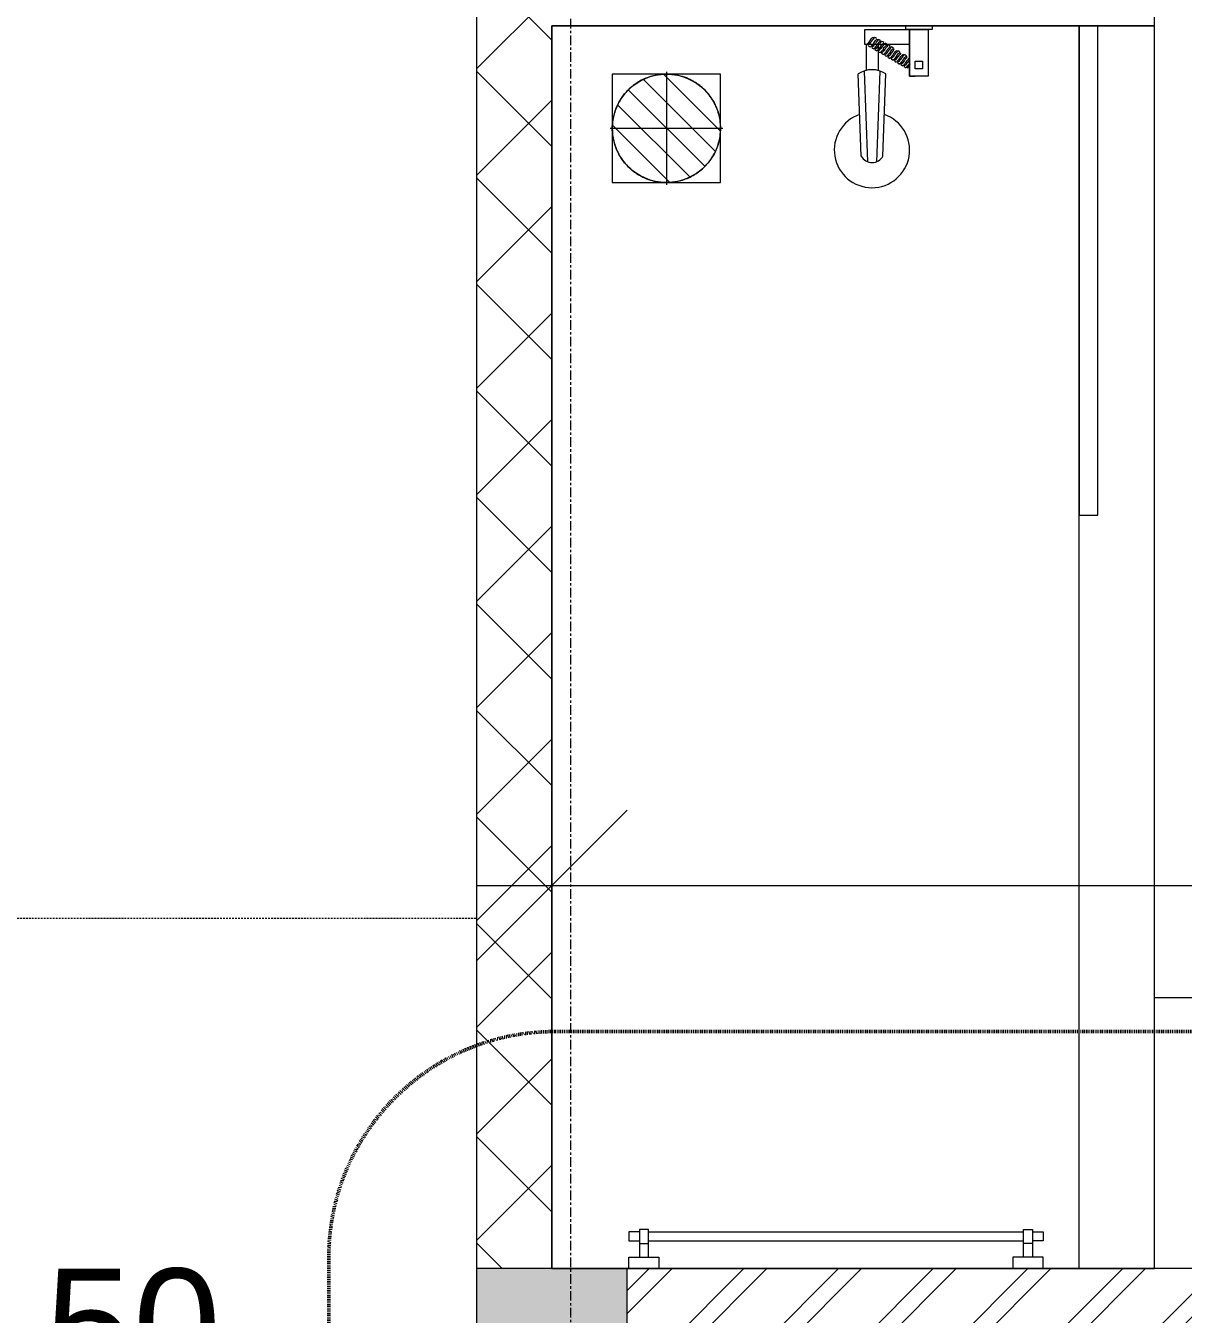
# Model space of a CAD drawing. Header units: millimetres. Extents: x -12746 to 995452, y -409013 to 338495.
# Drawn here: x -3637 to -2101, y 2662 to 4372 of the extents above; entities that cross this region are included whole.
import ezdxf

# ---------------------------------------------------------------- set-up
doc = ezdxf.new("R2010")
doc.units = ezdxf.units.MM
for name, pattern in [('Callout Boundary', [2.38125, 1.190625, -1.190625]), ('Grid Line', [22.225, 12.7, -3.175, 3.175, -3.175]), ('Overhead', [3.96875, 2.38125, -1.5875])]:
    doc.linetypes.add(name, pattern=pattern)
for name, color, linetype, lineweight in [('A-ANNO-DIMS', 211, 'Continuous', 9), ('A-ANNO-DIMS-100', 211, 'Continuous', 9), ('A-ANNO-SYMB', 150, 'Continuous', 9), ('A-DETL-GENF', 92, 'Continuous', 9), ('A-DETL-THIN', 151, 'Continuous', 9), ('A-FLOR-OVHD', 1, 'Overhead', 18), ('A-GLAZ-CURT', 52, 'Continuous', 9), ('A-WALL', 113, 'Continuous', 9), ('A-WALL-PATT', 111, 'Continuous', 18), ('S-GRID', 1, 'Continuous', 9)]:
    doc.layers.add(name, color=color, linetype=linetype, lineweight=lineweight)
doc.styles.add('Arial', font='arial.ttf', dxfattribs={"height": 150})
doc.dimstyles.new('100', dxfattribs={"dimscale": 304.8, "dimtxt": 153.03891, "dimasz": 0.656168, "dimexe": 0.328084, "dimexo": 0.0625, "dimgap": 0.016404, "dimtad": 1, "dimdec": 0, "dimzin": 0, "dimdsep": 46, "dimtxsty": 'Arial', "dimblk1": 'OBLIQUE', "dimblk2": 'OBLIQUE', "dimsah": 1, "dimcen": 0.09, "dimdle": 0.328084, "dimazin": 0, "dimtfac": 1, "dimtdec": 4, "dimtix": 1, "dimtmove": 0, "dimatfit": 3, "dimfxl": 0.328084, "dimfxlon": 1, "dimtvp": 1, "dimtolj": 1, "dimtzin": 0, "dimarcsym": 2})

# ---------------------------------------------------------------- blocks, each defined once
blk = doc.blocks.new('System Panel - Glazed-1130610-1st Floor FFL')
at = {"layer": 'A-GLAZ-CURT', "lineweight": 18}
for p, q in [((325, 49.5), (-325, 49.5)), ((-325, 49.5), (-325, 24.5)), ((325, 24.5), (325, 49.5)), ((-325, 24.5), (325, 24.5))]:
    blk.add_line(p, q, dxfattribs=at)
blk = doc.blocks.new('shower-1-800x1650 - shower-1-800x1650-554526-1st Floor FFL')
at = {"layer": 'A-DETL-GENF'}
h = blk.add_hatch(dxfattribs=at)
h.set_pattern_fill('FP_7', color=256, style=0, pattern_type=2)
h.set_pattern_definition([(315, (111407.497, 115289.42), (16.9550064, 16.9550064), [])])
h.paths.add_polyline_path([(-152.1, 208.1), (-169.4, 206), (-185.6, 199.9), (-199.8, 190), (-211.3, 177), (-219.4, 161.7), (-223.6, 144.9), (-223.6, 127.5), (-219.4, 110.7), (-211.3, 95.3), (-199.8, 82.3), (-185.6, 72.5), (-169.4, 66.3), (-152.1, 64.2), (-134.9, 66.3), (-118.7, 72.5), (-104.4, 82.3), (-92.9, 95.3), (-84.9, 110.7), (-80.7, 127.5), (-80.7, 144.9), (-84.9, 161.7), (-92.9, 177), (-104.4, 190), (-118.7, 199.9), (-134.9, 206)])
for p, q in [((-800, 1650), (-800, 0)), ((0, 1650), (-800, 1650)), ((-700, 1650), (-700, 0)), ((-612.2, 1650), (-652.2, 1650)), ((-652.2, 1650), (-652.2, 1635)), ((-612.2, 1635), (-612.2, 1650)), ((-142.2, 1650), (-102.2, 1650)), ((-142.2, 1635), (-142.2, 1650)), ((-102.2, 1650), (-102.2, 1635)), ((0, 0), (0, 1650)), ((-652.2, 1635), (-612.2, 1635)), ((-638.2, 1598), (-638.2, 1635)), ((-626.2, 1635), (-626.2, 1598)), ((-102.2, 1635), (-142.2, 1635)), ((-128.2, 1635), (-128.2, 1598)), ((-116.2, 1598), (-116.2, 1635)), ((-652.2, 1601.4), (-652.2, 1613.4)), ((-652.2, 1613.4), (-638.2, 1613.4)), ((-638.2, 1616.9), (-626.2, 1616.9)), ((-128.2, 1613.4), (-626.2, 1613.4)), ((-116.2, 1616.9), (-128.2, 1616.9)), ((-102.2, 1613.4), (-116.2, 1613.4)), ((-102.2, 1601.4), (-102.2, 1613.4)), ((-638.2, 1601.4), (-652.2, 1601.4)), ((-626.2, 1598), (-638.2, 1598)), ((-128.2, 1601.4), (-626.2, 1601.4)), ((-128.2, 1598), (-116.2, 1598)), ((-116.2, 1601.4), (-102.2, 1601.4)), ((-80.2, 208.1), (-224.1, 208.1)), ((-224.1, 208.1), (-224.1, 64.2)), ((-152.1, 61.4), (-152.1, 211)), ((-80.2, 64.2), (-80.2, 208.1)), ((-439.6, 173.1), (-443.3, 63.8)), ((-435.4, 60.1), (-431.1, 180.6)), ((-414.7, 60.1), (-419.1, 180.6)), ((-410.6, 173.1), (-406.8, 63.8)), ((-77.3, 136.2), (-227, 136.2)), ((-499.8, 67), (-492.3, 67)), ((-499.8, 5), (-499.8, 67)), ((-499.8, 67), (-474.8, 67)), ((-499.8, 5), (-499.8, 67)), ((-492.3, 47), (-492.3, 57)), ((-492.3, 57), (-482.3, 57)), ((-474.8, 67), (-482.3, 67)), ((-482.3, 57), (-482.3, 47)), ((-474.8, 5), (-474.8, 67)), ((-474.8, 67), (-474.8, 5)), ((-474.8, 53.5), (-474.3, 54.1)), ((-474.8, 50.3), (-473.6, 52)), ((-474.5, 50.8), (-474, 51.4)), ((-474.3, 54.1), (-473.5, 55.1)), ((-474, 51.4), (-472.8, 53)), ((-473.6, 52), (-472.5, 53.5)), ((-473.5, 55.1), (-472.9, 55.7)), ((-472.9, 55.7), (-472.5, 55.9)), ((-472.8, 53), (-471.8, 54.3)), ((-471.1, 55.1), (-472.5, 55.9)), ((-472.5, 53.5), (-471.5, 54.7)), ((-471.8, 54.3), (-471, 55.2)), ((-471.5, 54.7), (-471.3, 54.9)), ((-471.3, 54.9), (-471.1, 55.1)), ((-471, 55.2), (-470.5, 55.7)), ((-470.5, 55.7), (-470.3, 55.7)), ((-470.4, 51.2), (-469.5, 52.3)), ((-469, 55), (-470.3, 55.8)), ((-469.5, 52.3), (-468.8, 53)), ((-467.7, 54.3), (-469, 55)), ((-468.8, 53), (-468.3, 53.4)), ((-468.5, 50.5), (-467.5, 51.8)), ((-466.8, 52.6), (-468.2, 53.4)), ((-467.5, 51.8), (-466.7, 52.7)), ((-466.7, 52.7), (-466.2, 53.2)), ((-466.2, 53.2), (-466, 53.2)), ((-464.7, 52.5), (-466, 53.3)), ((-463.3, 51.8), (-464.7, 52.5)), ((-433.5, 59.5), (-433.5, 25)), ((-417.9, 59.2), (-417.9, 25)), ((-224.1, 64.2), (-80.2, 64.2)), ((-482.3, 47), (-492.3, 47)), ((-476.7, 51.1), (-476.6, 51.2)), ((-474.8, 50.4), (-474.5, 50.8)), ((-474.8, 45.5), (-473.7, 46.9)), ((-474.8, 43.4), (-474.6, 43.2)), ((-474.3, 43.4), (-474.6, 43.2)), ((-473.7, 43.9), (-474.3, 43.4)), ((-473.7, 46.9), (-472.5, 48.5)), ((-472.9, 44.8), (-473.7, 43.9)), ((-472, 45.9), (-472.9, 44.8)), ((-472.5, 48.5), (-471.4, 49.9)), ((-472.4, 48.6), (-472.2, 48.9)), ((-470.9, 47.3), (-472, 45.9)), ((-471.6, 41.5), (-471.5, 41.7)), ((-471.6, 41.5), (-470.3, 40.7)), ((-471.4, 49.9), (-470.4, 51.2)), ((-471.4, 41.8), (-470.4, 43)), ((-470.6, 47.8), (-470.9, 47.3)), ((-470.8, 39.9), (-469.5, 39.1)), ((-470.5, 47.9), (-470.2, 48.3)), ((-470.4, 43), (-469.3, 44.4)), ((-470, 40.8), (-470.3, 40.7)), ((-470, 40.8), (-470.3, 40.7)), ((-470.2, 48.3), (-469.7, 48.9)), ((-469.4, 41.4), (-470, 40.8)), ((-469.4, 41.4), (-470, 40.8)), ((-469.7, 48.9), (-468.5, 50.5)), ((-469.5, 39.1), (-468.2, 38.4)), ((-468.6, 42.3), (-469.4, 41.4)), ((-468.6, 42.3), (-469.4, 41.4)), ((-469.3, 44.4), (-468.1, 46)), ((-467.7, 43.4), (-468.6, 42.3)), ((-467.7, 43.4), (-468.6, 42.3)), ((-468.2, 38.4), (-467.8, 38.6)), ((-468.1, 46), (-467.4, 47)), ((-468.1, 46.1), (-467.8, 46.5)), ((-468.1, 46.1), (-467.9, 46.4)), ((-467.8, 46.5), (-466.7, 47.9)), ((-467.8, 38.6), (-467.1, 39.3)), ((-466.6, 44.8), (-467.7, 43.4)), ((-466.6, 44.8), (-467.7, 43.4)), ((-467.4, 47), (-466.4, 48.3)), ((-467.4, 39), (-466, 38.3)), ((-467.1, 39.3), (-466.2, 40.5)), ((-466.7, 47.9), (-465.7, 49.1)), ((-466.2, 45.3), (-466.6, 44.8)), ((-466.2, 45.3), (-466.6, 44.8)), ((-466.4, 48.3), (-465.4, 49.5)), ((-466.2, 45.3), (-465, 47)), ((-466.2, 40.5), (-465, 41.9)), ((-466.1, 45.4), (-465.9, 45.8)), ((-465.7, 38.4), (-466, 38.3)), ((-465.9, 45.8), (-465.4, 46.4)), ((-465.7, 49.1), (-464.9, 50.1)), ((-465.1, 38.9), (-465.7, 38.4)), ((-465.4, 49.5), (-464.6, 50.3)), ((-465.4, 46.4), (-464.2, 48)), ((-464.3, 39.8), (-465.1, 38.9)), ((-465, 47), (-463.9, 48.5)), ((-465, 41.9), (-463.8, 43.5)), ((-464.9, 50.1), (-464.3, 50.7)), ((-464.6, 50.3), (-464.1, 50.8)), ((-464.3, 50.7), (-463.9, 50.9)), ((-463.4, 41), (-464.3, 39.8)), ((-464.2, 48), (-463.2, 49.3)), ((-464.1, 50.8), (-463.9, 50.9)), ((-462.5, 50.1), (-463.9, 50.9)), ((-463.9, 50.9), (-462.5, 50.1)), ((-463.9, 48.5), (-462.9, 49.7)), ((-463.8, 43.5), (-462.8, 45)), ((-463.8, 43.6), (-463.6, 43.9)), ((-463.8, 43.6), (-463.7, 43.7)), ((-462.3, 42.3), (-463.4, 41)), ((-463.2, 49.3), (-462.4, 50.2)), ((-463, 36.5), (-462.9, 36.7)), ((-463, 36.5), (-461.7, 35.8)), ((-462.9, 49.7), (-462.7, 49.9)), ((-462.8, 45), (-461.7, 46.3)), ((-462.8, 36.8), (-461.8, 38)), ((-462.7, 49.9), (-462.5, 50.1)), ((-462.4, 50.2), (-461.8, 50.7)), ((-462, 42.8), (-462.3, 42.3)), ((-462.2, 34.9), (-460.9, 34.1)), ((-461.9, 42.9), (-461.6, 43.3)), ((-461.8, 50.7), (-461.7, 50.7)), ((-461.8, 38), (-460.7, 39.4)), ((-460.4, 50), (-461.7, 50.8)), ((-461.7, 46.3), (-460.8, 47.3)), ((-461.4, 35.9), (-461.7, 35.8)), ((-461.4, 35.9), (-461.7, 35.8)), ((-461.6, 43.3), (-461.1, 43.9)), ((-460.8, 36.4), (-461.4, 35.9)), ((-460.8, 36.4), (-461.4, 35.9)), ((-461.1, 43.9), (-459.9, 45.5)), ((-460.8, 47.3), (-460.2, 48.1)), ((-460, 37.3), (-460.8, 36.4)), ((-460, 37.3), (-460.8, 36.4)), ((-460.7, 39.4), (-459.5, 41.1)), ((-459.1, 49.3), (-460.4, 50)), ((-460.2, 48.1), (-459.7, 48.4)), ((-459.1, 38.5), (-460, 37.3)), ((-459.1, 38.5), (-460, 37.3)), ((-459.9, 45.5), (-458.9, 46.8)), ((-458.2, 47.6), (-459.6, 48.4)), ((-459.5, 41), (-458.8, 42)), ((-459.5, 41.1), (-459.1, 41.5)), ((-459.5, 41.1), (-459.4, 41.2)), ((-459.4, 41.1), (-459.2, 41.4)), ((-459.2, 33.6), (-458.5, 34.3)), ((-459.1, 41.5), (-458.1, 42.9)), ((-458, 39.8), (-459.1, 38.5)), ((-458, 39.8), (-459.1, 38.5)), ((-458.9, 46.8), (-458.1, 47.7)), ((-458.8, 42), (-457.7, 43.3)), ((-458.5, 34.3), (-457.5, 35.5)), ((-458.1, 47.7), (-457.5, 48.2)), ((-458.1, 42.9), (-457.1, 44.1)), ((-457.6, 40.3), (-458, 39.8)), ((-457.6, 40.3), (-458, 39.8)), ((-457.7, 43.3), (-456.8, 44.5)), ((-457.6, 40.3), (-456.4, 42)), ((-457.5, 48.2), (-457.4, 48.2)), ((-457.5, 40.4), (-457.2, 40.8)), ((-457.5, 35.5), (-456.4, 36.9)), ((-456, 47.5), (-457.3, 48.3)), ((-457.2, 40.8), (-456.8, 41.4)), ((-457.1, 44.1), (-456.3, 45.1)), ((-456.8, 44.5), (-456, 45.4)), ((-456.8, 41.4), (-455.6, 43)), ((-455.7, 34.8), (-456.5, 33.9)), ((-456.4, 42), (-455.2, 43.5)), ((-456.4, 36.9), (-455.2, 38.6)), ((-456.3, 45.1), (-455.6, 45.7)), ((-454.7, 46.8), (-456, 47.5)), ((-456, 45.4), (-455.5, 45.8)), ((-454.8, 36), (-455.7, 34.8)), ((-455.6, 45.7), (-455.3, 45.9)), ((-455.6, 43), (-454.6, 44.3)), ((-455.5, 45.8), (-455.2, 45.9)), ((-453.9, 45.1), (-455.3, 45.9)), ((-455.2, 45.9), (-453.9, 45.1)), ((-455.2, 43.5), (-454.3, 44.7)), ((-455.2, 38.6), (-454.1, 40)), ((-455.2, 38.6), (-455, 38.9)), ((-455.2, 38.6), (-455, 38.7)), ((-453.7, 37.3), (-454.8, 36)), ((-454.6, 44.3), (-453.8, 45.3)), ((-454.3, 44.7), (-454.1, 44.9)), ((-454.1, 44.9), (-453.9, 45.1)), ((-454.1, 40), (-453.1, 41.3)), ((-453.8, 45.3), (-453.2, 45.7)), ((-453.3, 37.8), (-453.7, 37.3)), ((-453.3, 32.8), (-452.2, 34.3)), ((-453.2, 45.7), (-453.1, 45.7)), ((-453.2, 37.9), (-453, 38.3)), ((-451.8, 45), (-453.1, 45.8)), ((-453.1, 41.3), (-452.2, 42.3)), ((-453, 38.3), (-452.5, 39)), ((-452.5, 39), (-451.3, 40.5)), ((-452.2, 42.3), (-451.5, 43.1)), ((-452.2, 34.3), (-451, 35.9)), ((-450.4, 44.3), (-451.8, 45)), ((-451.5, 43.1), (-451.1, 43.4)), ((-451.3, 40.5), (-450.3, 41.8)), ((-449.6, 42.6), (-451, 43.4)), ((-451, 35.9), (-450.6, 36.4)), ((-451, 36), (-450.9, 36.1)), ((-450.9, 36.1), (-450.2, 37)), ((-450.9, 36), (-450.7, 36.3)), ((-450.6, 36.4), (-449.6, 37.8)), ((-449.5, 34.7), (-450.6, 33.3)), ((-449.5, 34.7), (-450.6, 33.3)), ((-450.3, 41.8), (-449.5, 42.8)), ((-450.2, 37), (-449.1, 38.4)), ((-449.6, 37.8), (-448.6, 39)), ((-449.5, 42.8), (-448.9, 43.2)), ((-449.1, 35.2), (-449.5, 34.7)), ((-449.1, 35.2), (-449.5, 34.7)), ((-449.1, 38.4), (-448.2, 39.5)), ((-449.1, 35.2), (-447.9, 36.9)), ((-449, 35.3), (-448.7, 35.7)), ((-448.9, 43.2), (-448.8, 43.2)), ((-447.4, 42.5), (-448.7, 43.3)), ((-448.7, 35.7), (-448.3, 36.3)), ((-448.6, 39), (-447.8, 40)), ((-448.3, 36.3), (-447.1, 37.9)), ((-448.2, 39.5), (-447.4, 40.4)), ((-447.9, 36.9), (-446.7, 38.3)), ((-447.8, 40), (-447.1, 40.6)), ((-446.1, 41.8), (-447.4, 42.5)), ((-447.4, 40.4), (-446.9, 40.8)), ((-447.1, 40.6), (-446.8, 40.8)), ((-447.1, 37.9), (-446.1, 39.2)), ((-446.9, 40.8), (-446.6, 40.9)), ((-445.4, 40), (-446.8, 40.8)), ((-446.7, 38.3), (-445.8, 39.5)), ((-446.7, 33.4), (-445.6, 34.8)), ((-446.6, 40.9), (-445.4, 40)), ((-446.1, 39.2), (-445.3, 40.1)), ((-445.8, 39.5), (-445.5, 39.8)), ((-445.6, 34.8), (-444.6, 36.1)), ((-445.5, 39.8), (-445.4, 40)), ((-445.3, 40.1), (-444.7, 40.6)), ((-444.7, 40.6), (-444.6, 40.6)), ((-443.3, 39.9), (-444.6, 40.6)), ((-444.6, 36.1), (-443.7, 37.2)), ((-444, 33.8), (-442.8, 35.4)), ((-443.7, 37.2), (-443, 37.9)), ((-441.9, 39.1), (-443.3, 39.9)), ((-443, 37.9), (-442.6, 38.3)), ((-442.8, 35.4), (-441.8, 36.7)), ((-441.1, 37.5), (-442.5, 38.3)), ((-441.8, 36.7), (-441, 37.6)), ((-441, 37.6), (-440.4, 38.1)), ((-440.6, 33.2), (-439.7, 34.4)), ((-440.4, 38.1), (-440.3, 38.1)), ((-438.9, 37.4), (-440.2, 38.1)), ((-439.7, 34.4), (-438.9, 35.2)), ((-437.6, 36.6), (-438.9, 37.4)), ((-438.9, 35.2), (-438.4, 35.7)), ((-438.4, 35.7), (-438.1, 35.7)), ((-436.8, 35), (-438.1, 35.8)), ((-437.8, 33.8), (-436.9, 34.9)), ((-436.9, 34.9), (-436.3, 35.5)), ((-436.3, 35.5), (-435.9, 35.6)), ((-434.6, 34.9), (-435.9, 35.6)), ((-433.3, 34.1), (-434.6, 34.9)), ((-474.8, 25), (-415.5, 25)), ((-460.9, 34.1), (-459.6, 33.4)), ((-459.6, 33.4), (-459.2, 33.6)), ((-458.8, 34), (-457.4, 33.3)), ((-457.1, 33.4), (-457.4, 33.3)), ((-456.5, 33.9), (-457.1, 33.4)), ((-454.5, 31.4), (-454.4, 31.6)), ((-454.5, 31.4), (-453.2, 30.6)), ((-454.3, 31.7), (-453.3, 32.8)), ((-453.7, 29.8), (-452.4, 29)), ((-452.9, 30.7), (-453.2, 30.6)), ((-452.9, 30.7), (-453.2, 30.6)), ((-452.3, 31.3), (-452.9, 30.7)), ((-452.3, 31.3), (-452.9, 30.7)), ((-452.4, 29), (-451.1, 28.2)), ((-451.5, 32.2), (-452.3, 31.3)), ((-451.5, 32.1), (-452.3, 31.3)), ((-450.6, 33.3), (-451.5, 32.2)), ((-450.6, 33.3), (-451.5, 32.1)), ((-451.1, 28.2), (-450.7, 28.5)), ((-450.7, 28.5), (-450, 29.2)), ((-450.3, 28.9), (-448.9, 28.1)), ((-450, 29.2), (-449, 30.4)), ((-449.4, 27.3), (-448.1, 26.5)), ((-449, 30.4), (-447.9, 31.8)), ((-448.6, 28.2), (-448.9, 28.1)), ((-448, 28.8), (-448.6, 28.2)), ((-448.1, 26.5), (-446.8, 25.8)), ((-447.2, 29.7), (-448, 28.8)), ((-447.9, 31.8), (-446.7, 33.4)), ((-446.3, 30.8), (-447.2, 29.7)), ((-446.7, 33.5), (-446.5, 33.8)), ((-446.5, 33.6), (-446.4, 33.8)), ((-445.2, 32.2), (-446.3, 30.8)), ((-445.9, 26.4), (-445.7, 26.6)), ((-445.9, 26.4), (-444.6, 25.6)), ((-445.6, 26.7), (-444.7, 27.9)), ((-444.8, 32.7), (-445.2, 32.2)), ((-445.1, 24.8), (-443.8, 24)), ((-444.7, 32.8), (-444.5, 33.2)), ((-444.7, 27.9), (-443.6, 29.3)), ((-444.5, 33.2), (-444, 33.8)), ((-444, 26), (-444.4, 25.6)), ((-443.3, 26.7), (-444, 26)), ((-443.8, 24), (-442.5, 23.3)), ((-443.6, 29.3), (-442.4, 30.9)), ((-442.4, 27.7), (-443.3, 26.7)), ((-442.4, 30.9), (-441.7, 31.9)), ((-441.4, 29), (-442.4, 27.7)), ((-442.3, 31), (-442.1, 31.3)), ((-441.7, 31.9), (-440.6, 33.2)), ((-441.6, 23.9), (-441.4, 24.1)), ((-441.6, 23.9), (-440.2, 23.1)), ((-440.4, 30.3), (-441.4, 29)), ((-441.3, 24.2), (-440.4, 25.4)), ((-440.7, 22.3), (-439.4, 21.5)), ((-440.5, 30.2), (-440.2, 30.6)), ((-440.4, 25.4), (-439.3, 26.8)), ((-440.2, 30.6), (-440.1, 30.8)), ((-439.9, 23.2), (-440.2, 23.1)), ((-439.9, 23.2), (-440.2, 23.1)), ((-440.1, 30.8), (-438.9, 32.4)), ((-439.3, 23.8), (-439.9, 23.2)), ((-439.3, 23.8), (-439.9, 23.2)), ((-439.4, 21.5), (-438.1, 20.8)), ((-439.3, 26.8), (-438.1, 28.4)), ((-438.6, 24.7), (-439.3, 23.8)), ((-438.6, 24.7), (-439.3, 23.8)), ((-438.9, 32.4), (-437.8, 33.8)), ((-437.6, 25.8), (-438.6, 24.7)), ((-437.6, 25.8), (-438.6, 24.7)), ((-438.1, 28.4), (-437.7, 28.9)), ((-438.1, 20.8), (-437.7, 21)), ((-438, 28.5), (-437.8, 28.8)), ((-438, 28.5), (-437.9, 28.6)), ((-437.7, 28.9), (-436.6, 30.3)), ((-437.7, 21), (-437, 21.7)), ((-436.6, 27.2), (-437.6, 25.8)), ((-436.6, 27.2), (-437.6, 25.8)), ((-437.3, 21.4), (-435.9, 20.6)), ((-437, 21.7), (-436.1, 22.9)), ((-436.6, 30.3), (-435.6, 31.5)), ((-436.2, 27.7), (-436.6, 27.2)), ((-436.2, 27.7), (-436.6, 27.2)), ((-436.4, 19.8), (-435.1, 19)), ((-436.2, 27.7), (-434.9, 29.4)), ((-436.1, 27.8), (-435.8, 28.2)), ((-436.1, 22.9), (-435, 24.3)), ((-435.6, 20.8), (-435.9, 20.6)), ((-435.8, 28.2), (-435.3, 28.8)), ((-435.6, 31.5), (-434.8, 32.5)), ((-435, 21.3), (-435.6, 20.8)), ((-435.3, 28.8), (-434.2, 30.4)), ((-435.1, 19), (-433.8, 18.3)), ((-435, 24.3), (-433.8, 25.9)), ((-434.3, 22.2), (-435, 21.3)), ((-434.9, 29.4), (-433.8, 30.9)), ((-434.8, 32.5), (-434.2, 33.1)), ((-433.3, 23.4), (-434.3, 22.2)), ((-434.2, 33.1), (-433.8, 33.3)), ((-434.2, 30.4), (-433.1, 31.7)), ((-432.4, 32.5), (-433.8, 33.3)), ((-433.8, 30.9), (-432.8, 32.1)), ((-433.8, 25.9), (-432.7, 27.4)), ((-433.8, 18.3), (-433.4, 18.5)), ((-433.7, 26), (-433.5, 26.3)), ((-433.4, 18.5), (-433, 18.9)), ((-432.3, 24.7), (-433.3, 23.4)), ((-433.1, 31.7), (-432.3, 32.6)), ((-433, 18.9), (-432.8, 19.1)), ((-433, 18.9), (-431.6, 18.1)), ((-432.8, 32.1), (-432.6, 32.3)), ((-432.7, 27.4), (-431.7, 28.6)), ((-432.7, 19.2), (-431.8, 20.4)), ((-432.6, 32.3), (-432.4, 32.5)), ((-432.3, 32.6), (-431.8, 33.1)), ((-431.9, 25.2), (-432.3, 24.7)), ((-431.8, 33.1), (-431.6, 33.1)), ((-431.8, 25.3), (-431.5, 25.7)), ((-431.8, 20.4), (-430.6, 21.8)), ((-431.7, 28.6), (-430.8, 29.7)), ((-430.3, 32.4), (-431.6, 33.2)), ((-431.3, 18.3), (-431.6, 18.1)), ((-431.3, 18.3), (-431.6, 18.1)), ((-431.5, 25.7), (-431, 26.3)), ((-430.7, 18.8), (-431.3, 18.3)), ((-430.7, 18.8), (-431.3, 18.3)), ((-431, 26.3), (-429.9, 27.9)), ((-430.8, 29.7), (-430.1, 30.5)), ((-429.9, 19.7), (-430.7, 18.8)), ((-429.9, 19.7), (-430.7, 18.8)), ((-430.6, 21.8), (-429.5, 23.4)), ((-429, 31.7), (-430.3, 32.4)), ((-430.1, 30.5), (-429.6, 30.8)), ((-429.9, 27.9), (-428.8, 29.2)), ((-429, 20.8), (-429.9, 19.7)), ((-429, 20.8), (-429.9, 19.7)), ((-428.2, 30), (-429.5, 30.8)), ((-429.5, 23.4), (-428.7, 24.4)), ((-427.9, 22.2), (-429, 20.8)), ((-427.9, 22.2), (-429, 20.8)), ((-428.8, 29.2), (-428, 30.1)), ((-428.7, 24.4), (-427.7, 25.7)), ((-428, 30.1), (-427.5, 30.6)), ((-427.6, 22.7), (-427.9, 22.2)), ((-427.5, 22.7), (-427.9, 22.2)), ((-427.7, 25.7), (-426.7, 26.9)), ((-427.5, 30.6), (-427.3, 30.6)), ((-427.5, 22.7), (-426.3, 24.4)), ((-427.5, 22.8), (-427.2, 23.2)), ((-427.4, 16.4), (-426.4, 17.6)), ((-427.4, 16.4), (-426.4, 17.6)), ((-426, 29.9), (-427.3, 30.7)), ((-427.2, 23.2), (-426.7, 23.8)), ((-426.7, 26.9), (-426, 27.7)), ((-426.7, 23.8), (-425.5, 25.4)), ((-426.4, 17.6), (-425.3, 19.1)), ((-426.4, 17.6), (-425.3, 19)), ((-426.3, 24.4), (-425.2, 25.9)), ((-424.7, 29.2), (-426, 29.9)), ((-426, 27.7), (-425.4, 28.2)), ((-425.5, 25.4), (-424.5, 26.7)), ((-425.4, 28.2), (-425.2, 28.3)), ((-425.3, 19), (-424.1, 20.7)), ((-425.3, 19.1), (-424.1, 20.7)), ((-424.4, 27.9), (-425.2, 28.3)), ((-425.2, 25.9), (-424.2, 27.1)), ((-423.7, 18.1), (-424.6, 16.9)), ((-423.7, 18.1), (-424.6, 16.9)), ((-424.5, 26.7), (-423.7, 27.6)), ((-424.2, 27.1), (-424, 27.3)), ((-424.1, 20.7), (-423.8, 21.2)), ((-424.1, 20.8), (-423.9, 21)), ((-424.1, 20.8), (-423.9, 21)), ((-424.1, 20.7), (-424, 20.9)), ((-424, 27.3), (-423.8, 27.5)), ((-423.8, 21.2), (-422.7, 22.5)), ((-423.7, 27.6), (-423.2, 28.1)), ((-422.6, 19.4), (-423.7, 18.1)), ((-422.6, 19.4), (-423.7, 18.1)), ((-423.2, 28.1), (-423, 28.1)), ((-421.7, 27.4), (-423, 28.2)), ((-422.7, 22.5), (-421.7, 23.8)), ((-422.2, 19.9), (-422.6, 19.4)), ((-422.2, 19.9), (-422.6, 19.4)), ((-422.2, 19.9), (-421, 21.6)), ((-422.1, 20), (-421.9, 20.4)), ((-421.9, 20.4), (-421.4, 21.1)), ((-420.4, 26.7), (-421.7, 27.4)), ((-421.7, 23.8), (-420.9, 24.7)), ((-421.4, 21.1), (-420.2, 22.6)), ((-421, 21.6), (-419.8, 23.1)), ((-420.9, 24.7), (-420.3, 25.3)), ((-420.3, 25.3), (-419.9, 25.5)), ((-420.2, 22.6), (-419.2, 23.9)), ((-418.5, 24.7), (-419.9, 25.5)), ((-419.8, 23.1), (-418.9, 24.3)), ((-419.2, 23.9), (-418.4, 24.9)), ((-418.9, 24.3), (-418.7, 24.6)), ((-418.7, 24.6), (-418.5, 24.7)), ((-418.4, 24.9), (-417.8, 25.3)), ((-417.8, 25.3), (-417.7, 25.3)), ((-415.5, 25), (-415.5, 5)), ((-800, 0), (0, 0)), ((-504.8, 5), (-469.8, 5)), ((-504.8, 0), (-504.8, 5)), ((-469.8, 0), (-504.8, 0)), ((-499.8, 5), (-474.8, 5)), ((-474.8, 5), (-499.8, 5)), ((-492.3, 5), (-499.8, 5)), ((-474.8, 5), (-482.3, 5)), ((-415.5, 5), (-474.8, 5)), ((-469.8, 5), (-469.8, 0)), ((-431.1, 17), (-429.8, 16.2)), ((-429.8, 16.2), (-428.5, 15.5)), ((-428.5, 15.5), (-428.1, 15.7)), ((-428.1, 15.7), (-427.4, 16.4)), ((-427.6, 16.2), (-427.5, 16.3)), ((-427.6, 16.2), (-426.3, 15.4)), ((-426, 15.5), (-426.3, 15.4)), ((-426, 15.5), (-426.3, 15.4)), ((-425.4, 16), (-426, 15.5)), ((-425.4, 16), (-426, 15.5)), ((-424.6, 16.9), (-425.4, 16)), ((-424.6, 16.9), (-425.4, 16))]:
    blk.add_line(p, q, dxfattribs=at)
for centre, radius, start, end in [((-425, 165), 50, 289.0727, 250.7814), ((-425.1, 165.1), 16.6, 29.0139, 150.9876), ((-425.1, 92.2), 33.8, 237.3147, 302.6867)]:
    blk.add_arc(centre, radius, start, end, dxfattribs=at)
blk.add_ellipse((-152.1, 136.2), major_axis=(0, 71.9), ratio=1, dxfattribs=at)
for points in [[(-152.1, 208.1), (-158, 208.1), (-166.6, 207.1), (-177.7, 203.6), (-185.7, 200), (-193.1, 195.5), (-202.2, 188.4), (-211.9, 177.4), (-220.1, 161.9), (-224.2, 144.9), (-224.3, 130.3), (-222.1, 118.9), (-219.9, 111.6), (-217.4, 105.7), (-214, 99.2), (-209, 91.7), (-202.8, 84.9), (-197.4, 80.2), (-193, 76.9), (-188.4, 74), (-182.1, 70.6), (-170.2, 65.9), (-159.5, 64.3), (-152.1, 64.2)], [(-152.1, 64.2), (-146.2, 64.3), (-137.7, 65.3), (-126.6, 68.8), (-118.6, 72.3), (-111.2, 76.8), (-102, 84), (-92.4, 94.9), (-84.2, 110.4), (-80, 127.4), (-80, 142), (-82.1, 153.4), (-84.4, 160.7), (-86.9, 166.7), (-90.3, 173.2), (-95.3, 180.7), (-101.5, 187.5), (-106.9, 192.2), (-111.2, 195.4), (-115.9, 198.4), (-122.2, 201.8), (-134.1, 206.5), (-144.8, 208.1), (-152.1, 208.1)]]:
    blk.add_open_spline(points, degree=3, knots=[0, 0, 0, 0, 0.076923, 0.115385, 0.153846, 0.192308, 0.230769, 0.307692, 0.384615, 0.461538, 0.538462, 0.576923, 0.615385, 0.639423, 0.663462, 0.711538, 0.759615, 0.783654, 0.807692, 0.831731, 0.855769, 0.903846, 1, 1, 1, 1], dxfattribs=at)
blk = doc.blocks.new('wash-basin-1300 - wash-basin-1300-414399-1st Floor FFL')
at = {"layer": 'A-DETL-GENF'}
for p, q in [((-837.5, -360), (-837.5, 0)), ((-837.5, 0), (837.5, 0)), ((-450, 0), (-450, -25)), ((-450, -25), (-450, 0)), ((450, 0), (450, -25)), ((450, -25), (450, 0)), ((-450, -10), (450, -10)), ((837.5, 0), (837.5, -360)), ((-450, -20), (450, -20)), ((450, -25), (-450, -25)), ((-789.2, -85.1), (-789.2, -80)), ((-789.2, -80), (-789.2, -81.7)), ((-789.2, -81.7), (-789.2, -87.6)), ((-789.2, -92.7), (-789.2, -85.1)), ((-788.3, -77.4), (-787.5, -76.6)), ((-787.5, -76.6), (-784.1, -76.6)), ((-784.1, -76.6), (-782.4, -79.1)), ((-782.4, -79.1), (-782.4, -80)), ((-782.4, -80), (-782.4, -80.8)), ((-782.4, -85.1), (-782.4, -80)), ((-782.4, -81.7), (-782.4, -87.6)), ((-782.4, -92.7), (-782.4, -85.1)), ((-789.2, -87.6), (-789.2, -96.9)), ((-789.2, -104.5), (-789.2, -92.7)), ((-789.2, -96.9), (-789.2, -109.6)), ((-782.4, -87.6), (-782.4, -96.9)), ((-782.4, -104.5), (-782.4, -92.7)), ((-782.4, -96.9), (-782.4, -109.6)), ((260, -85.7), (-260, -85.7)), ((-260, -85.7), (260, -85.7)), ((-260, -433.7), (-260, -85.7)), ((-255, -90.7), (-255, -433.7)), ((255, -90.7), (-255, -90.7)), ((255, -433.7), (255, -90.7)), ((260, -433.7), (260, -85.7)), ((-789.2, -119), (-789.2, -104.5)), ((-789.2, -109.6), (-789.2, -124.9)), ((-789.2, -135.9), (-789.2, -119)), ((-782.4, -119), (-782.4, -104.5)), ((-782.4, -109.6), (-782.4, -124.9)), ((-782.4, -135.9), (-782.4, -119)), ((-789.2, -124.9), (-789.2, -142.7)), ((-789.2, -153.7), (-789.2, -135.9)), ((-782.4, -124.9), (-782.4, -142.7)), ((-782.4, -154.5), (-782.4, -135.9)), ((-789.2, -142.7), (-789.2, -161.3)), ((-782.4, -142.7), (-782.4, -161.3)), ((-15.3, -151.9), (-15.3, -239.8)), ((15.3, -151.9), (15.3, -239.9)), ((-827.3, -157.9), (-837.5, -157.9)), ((-837.5, -157.9), (-837.5, -160.5)), ((-837.5, -160.5), (-837.5, -163.9)), ((-837.5, -163.9), (-837.5, -168.1)), ((-837.5, -168.1), (-837.5, -172.3)), ((-827.3, -160.5), (-827.3, -157.9)), ((-827.3, -157.9), (-827.3, -160.5)), ((-827.3, -163.9), (-827.3, -160.5)), ((-827.3, -160.5), (-827.3, -163.9)), ((-827.3, -168.1), (-827.3, -163.9)), ((-827.3, -163.9), (-827.3, -168.1)), ((-827.3, -172.3), (-827.3, -168.1)), ((-827.3, -168.1), (-789.2, -168.1)), ((-789.2, -161.3), (-789.2, -168.1)), ((-789.2, -168.1), (-788.3, -168.1)), ((-788.3, -168.1), (-787.5, -168.1)), ((-787.5, -168.1), (-786.7, -168.1)), ((-786.7, -168.1), (-785.8, -168.1)), ((-785.8, -168.1), (-785.8, -169)), ((-785.8, -177.4), (-785.8, -168.1)), ((-785.8, -169), (-785.8, -170.6)), ((-785.8, -170.6), (-785.8, -173.2)), ((-782.4, -174), (-782.4, -154.5)), ((-782.4, -161.3), (-782.4, -181.7)), ((-837.5, -172.3), (-837.5, -177.4)), ((-837.5, -177.4), (-837.5, -182.5)), ((-837.5, -182.5), (-837.5, -187.6)), ((-837.5, -187.6), (-837.5, -191.8)), ((-827.3, -177.4), (-827.3, -172.3)), ((-827.3, -182.5), (-827.3, -177.4)), ((-827.3, -187.6), (-827.3, -182.5)), ((-827.3, -191.8), (-827.3, -187.6)), ((-827.3, -191.8), (-827.3, -187.6)), ((-827.3, -187.6), (-789.2, -187.6)), ((-789.2, -187.6), (-788.3, -187.6)), ((-789.2, -187.6), (-789.2, -207.1)), ((-788.3, -187.6), (-787.5, -187.6)), ((-787.5, -187.6), (-786.7, -187.6)), ((-786.7, -187.6), (-785.8, -187.6)), ((-785.8, -173.2), (-785.8, -174.9)), ((-785.8, -174.9), (-785.8, -177.4)), ((-785.8, -177.4), (-785.8, -180)), ((-785.8, -187.6), (-785.8, -177.4)), ((-785.8, -180), (-785.8, -182.5)), ((-785.8, -182.5), (-785.8, -184.2)), ((-785.8, -184.2), (-785.8, -185.9)), ((-785.8, -185.9), (-785.8, -187.6)), ((-782.4, -193.5), (-782.4, -174)), ((-782.4, -181.7), (-782.4, -201.2)), ((-185, -178.7), (185, -178.7)), ((-837.5, -191.8), (-837.5, -195.2)), ((-837.5, -195.2), (-837.5, -196.9)), ((-837.5, -196.9), (-837.5, -197.8)), ((-837.5, -197.8), (-827.3, -197.8)), ((-827.3, -195.2), (-827.3, -191.8)), ((-827.3, -195.2), (-827.3, -191.8)), ((-827.3, -196.9), (-827.3, -195.2)), ((-827.3, -196.9), (-827.3, -195.2)), ((-827.3, -197.8), (-827.3, -196.9)), ((-827.3, -197.8), (-827.3, -196.9)), ((-789.2, -213), (-789.2, -202)), ((-782.4, -213), (-782.4, -193.5)), ((-782.4, -201.2), (-782.4, -219)), ((0, -289.4), (0, -203.7)), ((-789.2, -207.1), (-789.2, -224.9)), ((-789.2, -230), (-789.2, -213)), ((-782.4, -230), (-782.4, -213)), ((-782.4, -219), (-782.4, -235.9)), ((-789.2, -224.9), (-789.2, -241)), ((-789.2, -246.1), (-789.2, -230)), ((-782.4, -246.1), (-782.4, -230)), ((-782.4, -235.9), (-782.4, -251.2)), ((-230, -223.7), (-230, -433.7)), ((230, -433.7), (230, -223.7)), ((-789.2, -241), (-789.2, -254.5)), ((-789.2, -258.8), (-789.2, -246.1)), ((-789.2, -254.5), (-789.2, -265.6)), ((-782.4, -258.8), (-782.4, -246.1)), ((-782.4, -251.2), (-782.4, -262.2)), ((-42.8, -246.5), (42.8, -246.5)), ((-789.2, -268.1), (-789.2, -258.8)), ((-789.2, -265.6), (-789.2, -272.3)), ((-789.2, -274), (-789.2, -268.1)), ((-789.2, -272.3), (-789.2, -275.7)), ((-782.4, -268.1), (-782.4, -258.8)), ((-782.4, -262.2), (-782.4, -270.6)), ((-782.4, -274), (-782.4, -268.1)), ((-782.4, -270.6), (-782.4, -274.9)), ((-789.2, -275.7), (-789.2, -274)), ((-789.2, -276.6), (-789.2, -275.7)), ((-787.5, -279.1), (-789.2, -276.6)), ((-784.1, -279.1), (-787.5, -279.1)), ((-783.3, -277.4), (-784.1, -279.1)), ((-782.4, -275.7), (-782.4, -274)), ((-782.4, -274.9), (-782.4, -275.7)), ((-260, -360), (-837.5, -360)), ((837.5, -360), (260, -360)), ((-185, -478.7), (185, -478.7)), ((-185, -503.7), (185, -503.7)), ((-185, -508.7), (185, -508.7))]:
    blk.add_line(p, q, dxfattribs=at)
for radius in [24.9, 18.5]:
    blk.add_circle((0, -246.5), radius, dxfattribs=at)
for centre, radius, start, end in [((0, -134.7), 23, 279.4878, 260.5115), ((0, -134.7), 12.3, 286.4132, 253.5861), ((0, -134.7), 10.7, 288.3948, 251.6045), ((0, -136.9), 2.86, 359.9996, 179.9997), ((306.3, -161.2), 310.1, 175.5078, 184.4915), ((-306.3, -161.2), 310.1, 355.5078, 4.4915), ((-185, -223.7), 45, 90, 180), ((0, -185.5), 2.86, 179.9994, 359.9995), ((185, -223.7), 45, 360, 90), ((-185, -433.7), 75, 180, 270), ((-185, -433.7), 70, 180, 270), ((-185, -433.7), 45, 180, 270), ((185, -433.7), 45, 270, 0), ((185, -433.7), 70, 270, 0), ((185, -433.7), 75, 270, 0)]:
    blk.add_arc(centre, radius, start, end, dxfattribs=at)
for centre, start_param, end_param in [((0, -228.7), 0, 3.141593), ((0, -230.1), 0, 3.141593), ((0, -239.9), 6.274773, 9.424778)]:
    blk.add_ellipse(centre, major_axis=(-15.3, 0), ratio=0.448066, start_param=start_param, end_param=end_param, dxfattribs=at)
blk = doc.blocks.new('DIMBLOCK2-1st Floor FFL')
at = {"layer": 'A-ANNO-DIMS-100', "transparency": 16777216}
for p, q in [((-2938.9, 3230.9), (-2838.9, 3330.9)), ((-2938.9, 3330.9), (-2938.9, 3130.9)), ((-2938.9, 3230.9), (-2938.9, 3330.9)), ((-463.9, 3230.9), (-363.9, 3330.9)), ((-463.9, 3330.9), (-463.9, 3130.9)), ((-463.9, 3230.9), (-463.9, 3330.9)), ((-3038.9, 3230.9), (-363.9, 3230.9)), ((-2938.9, 3230.9), (-3038.9, 3130.9)), ((-463.9, 3230.9), (-563.9, 3130.9))]:
    blk.add_line(p, q, dxfattribs=at)
at = {"layer": 'A-ANNO-DIMS-100', "color": 0, "transparency": 16777216, "insert": (-1932.1, 3430.7), "char_height": 150, "width": 553.765, "attachment_point": 1, "line_spacing_factor": 0.941778, "style": 'Arial'}
blk.add_mtext('2475', dxfattribs=at)
blk = doc.blocks.new('_Oblique')
at = {"color": 0, "linetype": 'ByBlock', "lineweight": -2}
blk.add_line((-0.5, -0.5), (0.5, 0.5), dxfattribs=at)
blk = doc.blocks.new('DIMBLOCK6-1st Floor FFL')
at = {"layer": 'A-ANNO-DIMS-100', "transparency": 16777216}
for p, q in [((-4188.9, 2522.5), (-4088.9, 2622.5)), ((-4188.9, 2622.5), (-4188.9, 2422.5)), ((-4188.9, 2522.5), (-4188.9, 2622.5)), ((-3038.9, 2522.5), (-2938.9, 2622.5)), ((-3038.9, 2622.5), (-3038.9, 2422.5)), ((-3038.9, 2522.5), (-3038.9, 2622.5)), ((-4288.9, 2522.5), (-2938.9, 2522.5)), ((-4188.9, 2522.5), (-4288.9, 2422.5)), ((-3038.9, 2522.5), (-3138.9, 2422.5))]:
    blk.add_line(p, q, dxfattribs=at)
at = {"layer": 'A-ANNO-DIMS-100', "color": 0, "transparency": 16777216, "insert": (-3844.6, 2722.2), "char_height": 150, "width": 553.765, "attachment_point": 1, "line_spacing_factor": 0.941778, "style": 'Arial'}
blk.add_mtext('1150', dxfattribs=at)

msp = doc.modelspace()

# ---------------------------------------------------------------- hatches: boundary and pattern name
at = {"layer": 'A-DETL-GENF'}
h = msp.add_hatch(color=9, dxfattribs=at)
h.paths.add_polyline_path([(2486.1, -8678.1), (3186.1, -8678.1), (3186.1, -8428.1), (2486.1, -8428.1)])
h.paths.add_polyline_path([(2936.1, -7027.8), (3486.1, -7027.8), (3486.1, -6777.8), (2936.1, -6777.8)])
h.paths.add_polyline_path([(-7038.9, -5262.8), (-7038.9, -5062.8), (-7238.9, -5062.8), (-7238.9, -5262.8)])
h.paths.add_polyline_path([(-3163.9, -4362.8), (-3163.9, -4262.8), (-3263.9, -4262.8), (-3263.9, -4362.8)])
h.paths.add_polyline_path([(-3263.9, -3262.8), (-3163.9, -3262.8), (-3163.9, -3162.8), (-3263.9, -3162.8)])
h.paths.add_polyline_path([(-663.9, -2362.8), (-363.9, -2362.8), (-363.9, -2162.8), (-663.9, -2162.8)])
h.paths.add_polyline_path([(-1663.9, -2362.8), (-1663.9, -2162.8), (-2038.9, -2162.8), (-2038.9, -2362.8), (-1856.7, -2362.8)])
h.paths.add_polyline_path([(3786.1, -2162.8), (3786.1, -1562.8), (3486.1, -1562.8), (3486.1, -2162.8)])
h.paths.add_polyline_path([(1636.1, 407.2), (1636.1, 507.2), (1536.6, 507.2), (1536.6, 407.2)])
h.paths.add_polyline_path([(-2980.8, 437.2), (-2838.9, 437.2), (-2838.9, 737.2), (-3038.9, 737.2), (-3038.9, 437.2)])
h.paths.add_polyline_path([(3486.1, 1322.2), (3786.1, 1322.2), (3786.1, 1922.2), (3486.1, 1922.2)])
h.paths.add_polyline_path([(-363.9, 2522.2), (-363.9, 2722.2), (-563.9, 2722.2), (-563.9, 2522.2)])
h.paths.add_polyline_path([(-3038.9, 2522.2), (-2838.9, 2522.2), (-2838.9, 2722.2), (-3038.9, 2722.2), (-3038.9, 2701.8)])
h.paths.add_polyline_path([(-7038.9, 3337.2), (-7038.9, 3537.2), (-7238.9, 3537.2), (-7238.9, 3337.2)])
h.paths.add_polyline_path([(2736.4, 4772.2), (3036.4, 4772.2), (3036.4, 5122.2), (2736.4, 5122.2)])
h.paths.add_polyline_path([(636.4, 4772.2), (936.4, 4772.2), (936.4, 5122.2), (636.4, 5122.2)])
at = {"layer": 'A-WALL-PATT', "lineweight": 9}
h = msp.add_hatch(dxfattribs=at)
h.set_pattern_fill('FP_3', color=256, style=0, pattern_type=2)
h.set_pattern_definition([(45, (0, 0), (-70.7107, 70.7107), []), (135, (0, 0), (-70.7107, -70.7107), [])])
h.paths.add_polyline_path([(-2938.9, 2722.2), (-2938.9, 4772.2), (-3038.9, 4772.2), (-3038.9, 2722.2)])
h = msp.add_hatch(dxfattribs=at)
h.set_pattern_fill('FP_2', color=256, style=0, pattern_type=2)
h.set_pattern_definition([(45, (0, 0), (-62.8618, 62.8618), []), (45, (0, 95.25), (-62.8618, 62.8618), [])])
h.paths.add_polyline_path([(-1214.3, 2522.2), (-563.9, 2522.2), (-563.9, 2722.2), (-2838.9, 2722.2), (-2838.9, 2522.2), (-1535.5, 2522.2)])

# ---------------------------------------------------------------- linework, layer by layer
at = {"layer": 'A-ANNO-SYMB', "linetype": 'Callout Boundary', "lineweight": 50}
for p, q in [((-490.5, 3036.8), (-2935.1, 3036.8)), ((-3235.1, 2736.8), (-3235.1, 1810.9))]:
    msp.add_line(p, q, dxfattribs=at)
msp.add_arc((-2935.1, 2736.8), 300, 90, 180, dxfattribs=at)
at = {"layer": 'A-DETL-THIN'}
for p, q in [((-2838.9, 2722.2), (-3038.9, 2722.2)), ((-3038.9, 2722.2), (-3038.9, 2522.2)), ((-2838.9, 2522.2), (-2838.9, 2722.2))]:
    msp.add_line(p, q, dxfattribs=at)
at = {"layer": 'A-FLOR-OVHD'}
msp.add_line((-4188.9, 3187.2), (-3038.9, 3187.2), dxfattribs=at)
at = {"layer": 'A-WALL', "lineweight": 18}
for p, q in [((-3038.9, 4772.2), (-3038.9, 2722.2)), ((-2138.9, 4372.2), (-2138.9, 4772.2)), ((-2938.9, 2722.2), (-2938.9, 4372.2)), ((-2938.9, 4372.2), (-2138.9, 4372.2)), ((-563.9, 2722.2), (-2838.9, 2722.2))]:
    msp.add_line(p, q, dxfattribs=at)
at = {"layer": 'S-GRID', "linetype": 'Grid Line'}
msp.add_line((-2913.9, -12055.6), (-2913.9, 15091.4), dxfattribs=at)

# ---------------------------------------------------------------- block references
at = {"layer": 'A-DETL-GENF', "rotation": 180}
for name, p in [('shower-1-800x1650 - shower-1-800x1650-554526-1st Floor FFL', (-2938.9, 4372.2)), ('wash-basin-1300 - wash-basin-1300-414399-1st Floor FFL', (-1301.4, 2722.2))]:
    msp.add_blockref(name, p, dxfattribs=at)
at = {"layer": 'A-GLAZ-CURT', "rotation": 269.9999999999998}
msp.add_blockref('System Panel - Glazed-1130610-1st Floor FFL', (-2263.4, 4047.2), dxfattribs=at)

# ---------------------------------------------------------------- dimensions: what is measured, and where the dimension line sits
at = {"layer": 'A-ANNO-DIMS'}
for base, p1, p2, override, picture, middle in [((-463.9, 3230.9), (-2938.9, 3330.9), (-463.9, 3330.9), {"dimpost": '<>', "dimfxl": 2474.99999}, 'DIMBLOCK2-1st Floor FFL', (-1701.4, 3312.5)), ((-3038.9, 2522.5), (-4188.9, 2622.5), (-3038.9, 2622.5), {"dimpost": '<>', "dimfxl": 1149.999799}, 'DIMBLOCK6-1st Floor FFL', (-3613.9, 2604.1))]:
    dim = msp.add_linear_dim(base=base, p1=p1, p2=p2, dimstyle='100', override=override, dxfattribs=at)
    dim.commit()
    dim.dimension.update_dxf_attribs({"geometry": picture, "text_midpoint": middle})

doc.saveas('drawing.dxf')
